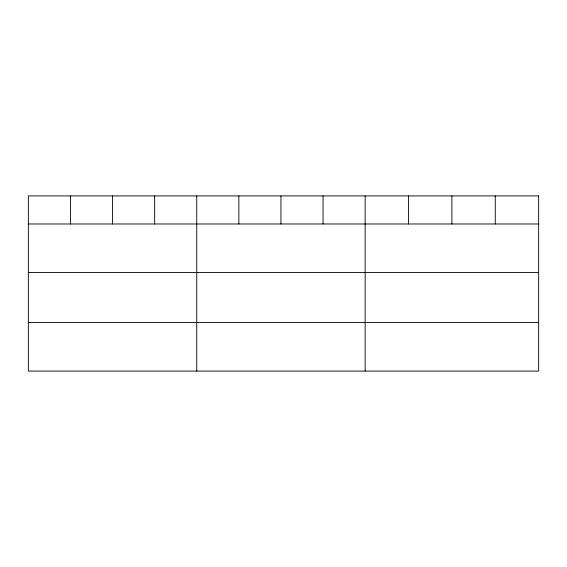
<?xml version="1.0" encoding="UTF-8"?>
<svg xmlns="http://www.w3.org/2000/svg" width="567" height="567" viewBox="0 0 567 567"><rect width="100%" height="100%" fill="white"/><g stroke="black" fill="none" stroke-linecap="round" stroke-linejoin="round"><path stroke-width="0.85" d="M28.35 223.979L538.65 223.979M28.35 272.521L538.65 272.521M28.35 322.538L538.65 322.538M495.274 195.913L495.274 223.979M451.899 195.913L451.899 223.979M408.523 195.913L408.523 223.979M365.148 195.913L365.148 371.087M323.048 195.913L323.048 223.979M280.948 195.913L280.948 223.979M238.849 195.913L238.849 223.979M196.749 195.913L196.749 371.087M154.649 195.913L154.649 223.979M112.55 195.913L112.55 223.979M70.45 195.913L70.45 223.979M538.65 195.913L28.35 195.913L28.35 371.087L538.65 371.087L538.65 195.913"/></g></svg>
